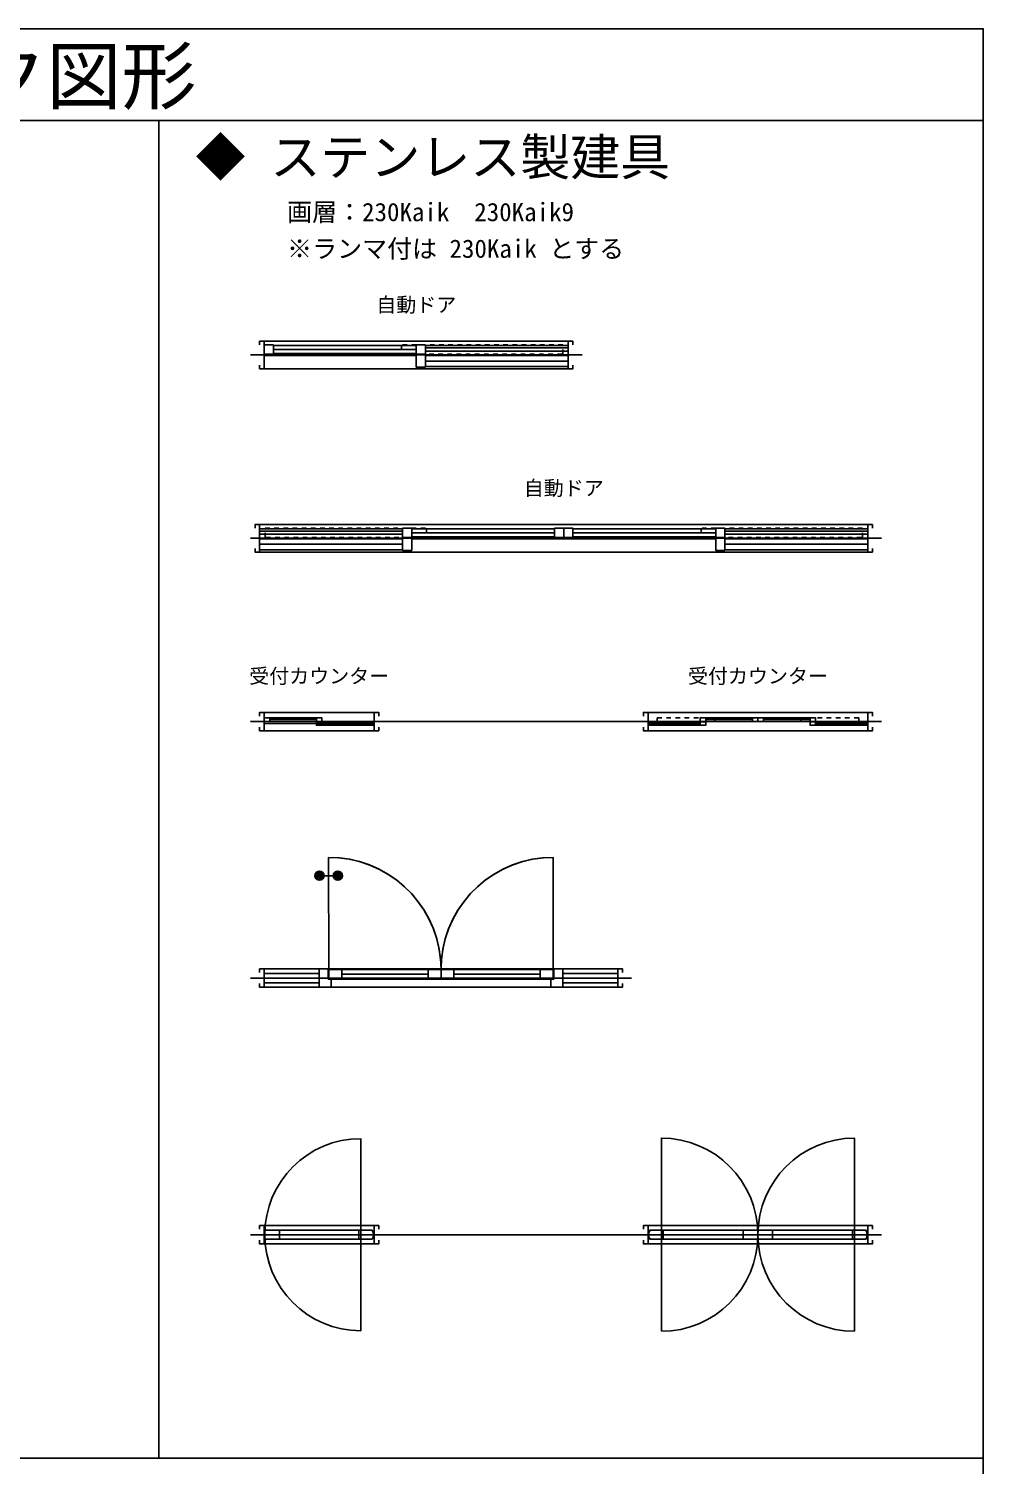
# Model space of a CAD drawing. Header units: millimetres. Extents: x -67913 to 128525, y -54442 to 63422.
# Drawn here: x -30550.5 to -30290, y -31076 to -30684.1 of the extents above; entities that cross this region are included whole.
import ezdxf
from ezdxf.enums import TextEntityAlignment as Align

# ---------------------------------------------------------------- set-up
doc = ezdxf.new("R2010")
doc.units = ezdxf.units.MM
doc.header["$LTSCALE"] = 500
doc.linetypes.add('DD1', pattern=[0.1, 0.05, -0.05])
doc.layers.get('0').update_dxf_attribs({"plot": 0})
for name, color, linetype in [('000Waku', 3, 'Continuous'), ('230Kaik', 7, 'Continuous'), ('330KattA9', 6, 'Continuous'), ('403Kaik', 5, 'Continuous')]:
    doc.layers.add(name, color=color, linetype=linetype)
doc.styles.add('ｺﾞｼｯｸ', font='MS Gothic.ttf')

# ---------------------------------------------------------------- blocks, each defined once
blk = doc.blocks.new('*U78')
at = {"color": 0, "linetype": 'ByBlock', "lineweight": -2}
blk.add_wipeout([(-1685, 140), (1685, 140), (1685, -10), (-1685, -10)], dxfattribs=at)
at = {"color": 5, "linetype": 'ByBlock', "lineweight": -2}
for p, q in [((-830, 117), (-50, 117)), ((830, 117), (50, 117)), ((-830, 73), (-50, 73)), ((830, 73), (50, 73))]:
    blk.add_line(p, q, dxfattribs=at)
at = {"color": 0, "linetype": 'ByBlock', "lineweight": -2}
for p, q in [((-830, 95), (-50, 95)), ((830, 95), (50, 95)), ((-880, 32), (-1660, 32)), ((880, 32), (1660, 32))]:
    blk.add_line(p, q, dxfattribs=at)
for points in [[(-1685, 120), (-1685, 140), (-1660, 140), (-1660, -10), (-1685, -10), (-1685, 10)], [(1685, 120), (1685, 140), (1660, 140), (1660, -10), (1685, -10), (1685, 10)]]:
    blk.add_lwpolyline(points, dxfattribs=at)
at = {"color": 6, "linetype": 'DD1', "lineweight": -2}
for points in [[(-1630, 120), (-750, 120), (-750, 70), (-1630, 70)], [(1630, 120), (750, 120), (750, 70), (1630, 70)]]:
    blk.add_lwpolyline(points, close=True, dxfattribs=at)
at = {"color": 0, "linetype": 'ByBlock', "lineweight": -2}
for points in [[(-880, 70), (-830, 70), (-830, 120), (-880, 120)], [(-50, 70), (0, 70), (0, 120), (-50, 120)], [(50, 70), (0, 70), (0, 120), (50, 120)], [(880, 70), (830, 70), (830, 120), (880, 120)], [(-880, -1), (-830, -1), (-830, 65), (-880, 65)], [(880, -1), (830, -1), (830, 65), (880, 65)]]:
    blk.add_lwpolyline(points, close=True, dxfattribs=at)
at = {"layer": '230Kaik', "color": 5}
for p, q in [((-880, 117), (-1660, 117)), ((-880, 103.5), (-1660, 103.5)), ((-880, 86.5), (-1660, 86.5)), ((880, 117), (1660, 117)), ((880, 103.5), (1660, 103.5)), ((880, 86.5), (1660, 86.5)), ((-880, 62), (-1660, 62)), ((-880, 2), (-1660, 2)), ((830, 62), (-830, 62)), ((880, 62), (1660, 62)), ((880, 2), (1660, 2))]:
    blk.add_line(p, q, dxfattribs=at)
at = {"layer": '403Kaik', "color": 5, "linetype": 'ByBlock', "lineweight": -2}
for p, q in [((-1660, 140), (1660, 140)), ((1660, -10), (-1660, -10))]:
    blk.add_line(p, q, dxfattribs=at)
blk = doc.blocks.new('*U79')
at = {"color": 0, "linetype": 'ByBlock', "lineweight": -2}
blk.add_wipeout([(-25, 140), (1685, 140), (1685, -10), (-25, -10)], dxfattribs=at)
at = {"color": 5, "linetype": 'ByBlock', "lineweight": -2}
for p, q in [((830, 117), (50, 117)), ((830, 73), (50, 73))]:
    blk.add_line(p, q, dxfattribs=at)
at = {"color": 0, "linetype": 'ByBlock', "lineweight": -2}
for p, q in [((830, 95), (50, 95)), ((880, 32), (1660, 32))]:
    blk.add_line(p, q, dxfattribs=at)
for points in [[(-25, 120), (-25, 140), (0, 140), (0, -10), (-25, -10), (-25, 10)], [(1685, 120), (1685, 140), (1660, 140), (1660, -10), (1685, -10), (1685, 10)]]:
    blk.add_lwpolyline(points, dxfattribs=at)
for points in [[(50, 70), (0, 70), (0, 120), (50, 120)], [(880, 70), (830, 70), (830, 120), (880, 120)], [(880, -1), (830, -1), (830, 65), (880, 65)]]:
    blk.add_lwpolyline(points, close=True, dxfattribs=at)
at = {"color": 6, "linetype": 'DD1', "lineweight": -2}
blk.add_lwpolyline([(1630, 120), (750, 120), (750, 70), (1630, 70)], close=True, dxfattribs=at)
at = {"layer": '230Kaik', "color": 5}
for p, q in [((880, 117), (1660, 117)), ((880, 103.5), (1660, 103.5)), ((880, 86.5), (1660, 86.5)), ((0, 62), (830, 62)), ((880, 62), (1660, 62)), ((880, 2), (1660, 2))]:
    blk.add_line(p, q, dxfattribs=at)
at = {"layer": '403Kaik', "color": 5, "linetype": 'ByBlock', "lineweight": -2}
for p, q in [((1660, 140), (0, 140)), ((0, -10), (1660, -10))]:
    blk.add_line(p, q, dxfattribs=at)
blk = doc.blocks.new('*U80')
at = {"color": 0, "linetype": 'ByBlock', "lineweight": -2}
blk.add_wipeout([(-625, 50), (625, 50), (625, -50), (-625, -50)], dxfattribs=at)
at = {"color": 5, "linetype": 'ByBlock', "lineweight": -2}
for p, q in [((-517, 25), (-80, 25)), ((517, 25), (80, 25)), ((-517, -25), (-80, -25)), ((517, -25), (80, -25))]:
    blk.add_line(p, q, dxfattribs=at)
at = {"color": 0, "linetype": 'ByBlock', "lineweight": -2}
for p, q in [((-517, 0), (-80, 0)), ((517, 0), (80, 0))]:
    blk.add_line(p, q, dxfattribs=at)
for points in [[(-625, 30), (-625, 50), (-600, 50), (-600, -50), (-625, -50), (-625, -30)], [(625, 30), (625, 50), (600, 50), (600, -50), (625, -50), (625, -30)]]:
    blk.add_lwpolyline(points, dxfattribs=at)
for points in [[(-517, 25), (-517, -25), (-589, -25, -0.320465), (-589, 25), (-517, 25)], [(517, 25), (517, -25), (589, -25, 0.320465), (589, 25), (517, 25)]]:
    blk.add_lwpolyline(points, format="xyb", dxfattribs=at)
for points in [[(-80, -25), (0, -25), (0, 25), (-80, 25)], [(80, -25), (0, -25), (0, 25), (80, 25)]]:
    blk.add_lwpolyline(points, close=True, dxfattribs=at)
at = {"layer": '330KattA9', "linetype": 'ByBlock', "lineweight": -2}
for points in [[(-527, -527), (-527, 527, -1), (-527, -527, 0)], [(527, -527), (527, 527, 1), (527, -527, 0)]]:
    blk.add_lwpolyline(points, format="xyb", dxfattribs=at)
at = {"layer": '403Kaik'}
for p, q in [((-600, 50), (600, 50)), ((-600, -50), (600, -50))]:
    blk.add_line(p, q, dxfattribs=at)
blk = doc.blocks.new('*U63')
at = {"color": 0, "linetype": 'ByBlock', "lineweight": -2}
blk.add_wipeout([(-25, 50), (625, 50), (625, -50), (-25, -50)], dxfattribs=at)
at = {"color": 5, "linetype": 'ByBlock', "lineweight": -2}
for p, q in [((517, 25), (83, 25)), ((517, -25), (83, -25))]:
    blk.add_line(p, q, dxfattribs=at)
at = {"color": 0, "linetype": 'ByBlock', "lineweight": -2}
blk.add_line((86, 0), (520, 0), dxfattribs=at)
for points in [[(-25, 30), (-25, 50), (0, 50), (0, -50), (-25, -50), (-25, -30)], [(625, 30), (625, 50), (600, 50), (600, -50), (625, -50), (625, -30)]]:
    blk.add_lwpolyline(points, dxfattribs=at)
blk.add_lwpolyline([(83, -25), (3, -25), (3, 25), (83, 25)], close=True, dxfattribs=at)
blk.add_lwpolyline([(517, 25), (517, -25), (589, -25, 0.320465), (589, 25), (517, 25)], format="xyb", dxfattribs=at)
at = {"layer": '330KattA9', "linetype": 'ByBlock', "lineweight": -2}
blk.add_lwpolyline([(527, -524), (527, 524, 1), (527, -524, 0)], format="xyb", dxfattribs=at)
at = {"layer": '403Kaik'}
for p, q in [((0, 50), (600, 50)), ((0, -50), (600, -50))]:
    blk.add_line(p, q, dxfattribs=at)
blk = doc.blocks.new('*U65')
at = {"color": 0, "linetype": 'ByBlock', "lineweight": -2}
blk.add_wipeout([(-25, 90), (625, 90), (625, -10), (-25, -10)], dxfattribs=at)
at = {"color": 5, "linetype": 'ByBlock', "lineweight": -2}
for p, q in [((285, 60), (30, 60)), ((285, 41), (30, 41)), ((570, 39), (315, 39)), ((570, 20), (315, 20))]:
    blk.add_line(p, q, dxfattribs=at)
at = {"color": 0, "linetype": 'ByBlock', "lineweight": -2}
for p, q in [((285, 50.5), (30, 50.5)), ((570, 29.5), (315, 29.5))]:
    blk.add_line(p, q, dxfattribs=at)
for points in [[(-25, 70), (-25, 90), (0, 90), (0, -10), (-25, -10), (-25, 10)], [(625, 70), (625, 90), (600, 90), (600, -10), (625, -10), (625, 10)]]:
    blk.add_lwpolyline(points, dxfattribs=at)
for points in [[(30, 41), (0, 41), (0, 60), (30, 60)], [(315, 41), (285, 41), (285, 60), (315, 60)], [(315, 20), (285, 20), (285, 39), (315, 39)], [(600, 20), (570, 20), (570, 39), (600, 39)]]:
    blk.add_lwpolyline(points, close=True, dxfattribs=at)
at = {"layer": '403Kaik', "color": 5, "linetype": 'ByBlock', "lineweight": -2}
for p, q in [((600, 90), (0, 90)), ((0, -10), (600, -10))]:
    blk.add_line(p, q, dxfattribs=at)
at = {"layer": '403Kaik', "color": 7, "linetype": 'ByBlock', "lineweight": -2}
blk.add_line((600, 29.5), (0, 29.5), dxfattribs=at)
for points in [[(-25, 70), (-25, 90), (0, 90), (0, -10), (-25, -10), (-25, 10)], [(625, 70), (625, 90), (600, 90), (600, -10), (625, -10), (625, 10)]]:
    blk.add_lwpolyline(points, dxfattribs=at)
blk = doc.blocks.new('*U67')
at = {"color": 0, "linetype": 'ByBlock', "lineweight": -2}
blk.add_wipeout([(-25, 90), (1225, 90), (1225, -10), (-25, -10)], dxfattribs=at)
at = {"color": 5, "linetype": 'ByBlock', "lineweight": -2}
for p, q in [((285, 39), (0, 39)), ((285, 20), (0, 20)), ((570, 60), (315, 60)), ((570, 41), (315, 41)), ((630, 60), (885, 60)), ((630, 41), (885, 41)), ((915, 39), (1200, 39)), ((915, 20), (1200, 20))]:
    blk.add_line(p, q, dxfattribs=at)
at = {"color": 0, "linetype": 'ByBlock', "lineweight": -2}
for p, q in [((285, 29.5), (0, 29.5)), ((570, 50.5), (315, 50.5)), ((630, 50.5), (885, 50.5)), ((915, 29.5), (1200, 29.5))]:
    blk.add_line(p, q, dxfattribs=at)
for points in [[(-25, 70), (-25, 90), (0, 90), (0, -10), (-25, -10), (-25, 10)], [(1225, 70), (1225, 90), (1200, 90), (1200, -10), (1225, -10), (1225, 10)]]:
    blk.add_lwpolyline(points, dxfattribs=at)
at = {"color": 6, "linetype": 'DD1'}
for points in [[(50, 60), (365, 60), (365, 41), (50, 41)], [(1150, 60), (835, 60), (835, 41), (1150, 41)]]:
    blk.add_lwpolyline(points, close=True, dxfattribs=at)
at = {"color": 0, "linetype": 'ByBlock', "lineweight": -2}
for points in [[(315, 60), (285, 60), (285, 41), (315, 41)], [(315, 39), (285, 39), (285, 20), (315, 20)], [(600, 60), (570, 60), (570, 41), (600, 41)], [(600, 60), (630, 60), (630, 41), (600, 41)], [(885, 60), (915, 60), (915, 41), (885, 41)], [(885, 39), (915, 39), (915, 20), (885, 20)]]:
    blk.add_lwpolyline(points, close=True, dxfattribs=at)
at = {"layer": '403Kaik', "color": 5, "linetype": 'ByBlock', "lineweight": -2}
for p, q in [((1200, 90), (0, 90)), ((0, -10), (1200, -10))]:
    blk.add_line(p, q, dxfattribs=at)
blk = doc.blocks.new('ステンレス90°両開きドア-両袖付（框扉）')
at = {"layer": '330KattA9'}
h = blk.add_hatch(color=256, dxfattribs=at)
edge = h.paths.add_edge_path()
edge.add_arc((-663.4, 559), 25, 270, 630)
h = blk.add_hatch(color=256, dxfattribs=at)
edge = h.paths.add_edge_path()
edge.add_arc((-563.4, 559), 25, 270, 630)
blk.add_line((-638.4, 559), (-588.4, 559), dxfattribs=at)
for centre in [(-663.4, 559), (-563.4, 559)]:
    blk.add_circle(centre, 25, dxfattribs=at)
for centre, start, end in [((-612, 47), 5, 90.13298), ((612, 47), 89.86702, 175)]:
    blk.add_arc(centre, 612, start, end, dxfattribs=at)
at = {"color": 0, "linetype": 'ByBlock', "lineweight": -2}
blk.add_wipeout([(-990, 50), (990, 50), (990, -50), (-990, -50)], dxfattribs=at)
for p, q in [((-965, 0), (-665, 0)), ((-542, 22), (-70, 22)), ((70, 22), (542, 22)), ((965, 0), (665, 0))]:
    blk.add_line(p, q, dxfattribs=at)
at = {"color": 5, "linetype": 'ByBlock', "lineweight": -2}
for p, q in [((-70, 47), (-542, 47)), ((542, 47), (70, 47)), ((-542, -3), (-70, -3)), ((70, -3), (542, -3))]:
    blk.add_line(p, q, dxfattribs=at)
at = {"color": 0, "linetype": 'ByBlock', "lineweight": -2}
for points in [[(-990, 30), (-990, 50), (-965, 50), (-965, -50), (-990, -50), (-990, -30)], [(-615, -6), (-600, -6), (-600, -50), (-665, -50), (-665, 50), (-615, 50), (-615, -6)], [(615, -6), (600, -6), (600, -50), (665, -50), (665, 50), (615, 50), (615, -6)], [(990, 30), (990, 50), (965, 50), (965, -50), (990, -50), (990, -30)]]:
    blk.add_lwpolyline(points, dxfattribs=at)
for points in [[(-612, 47), (-542, 47), (-542, -3), (-612, -3)], [(-70, 47), (0, 47), (0, -3), (-70, -3)], [(0, 47), (70, 47), (70, -3), (0, -3)], [(612, 47), (542, 47), (542, -3), (612, -3)]]:
    blk.add_lwpolyline(points, close=True, dxfattribs=at)
at = {"layer": '230Kaik', "color": 5, "linetype": 'ByBlock', "lineweight": -2}
for p, q in [((-965, 25), (-665, 25)), ((965, 25), (665, 25)), ((-965, -25), (-665, -25)), ((965, -25), (665, -25))]:
    blk.add_line(p, q, dxfattribs=at)
at = {"layer": '330KattA9'}
for p, q in [((-612, 47), (-613.4, 659)), ((612, 47), (612, 659))]:
    blk.add_line(p, q, dxfattribs=at)
for centre, start, end in [((-612, 47), 0.13298, 85), ((612, 47), 95, 179.86702)]:
    blk.add_arc(centre, 612, start, end, dxfattribs=at)
at = {"layer": '403Kaik', "color": 5, "linetype": 'ByBlock', "lineweight": -2}
for p, q in [((965, 50), (-965, 50)), ((-965, -50), (965, -50)), ((-600, -6), (600, -6))]:
    blk.add_line(p, q, dxfattribs=at)

msp = doc.modelspace()

# ---------------------------------------------------------------- linework, layer by layer
at = {"layer": '000Waku', "color": 7}
for points in [[(-30965, -30709.1422), (-30290, -30709.1422), (-30290, -30684.1422), (-30965, -30684.1422)], [(-30740, -30709.1422), (-30515, -30709.1422), (-30515, -31074.1422), (-30740, -31074.1422)], [(-30515, -30709.1422), (-30290, -30709.1422), (-30290, -31074.1422), (-30515, -31074.1422)], [(-30965, -31074.1422), (-30290, -31074.1422), (-30290, -31439.1422), (-30965, -31439.1422)]]:
    msp.add_lwpolyline(points, close=True, dxfattribs=at)

# ---------------------------------------------------------------- texts
at = {"layer": '000Waku', "color": 8, "style": 'ｺﾞｼｯｸ'}
for s, height, p in [('ダイナミックブロック図形', 15, (-30627.5, -30696.6422)), ('自動ドア', 4, (-30444.75, -30759.3971)), ('自動ドア', 4, (-30404.5, -30809.3971)), ('受付カウンター', 4, (-30471.25, -30860.6471)), ('受付カウンター', 4, (-30351.5, -30860.6471))]:
    msp.add_text(s, height=height, dxfattribs=at).set_placement(p, align=Align.MIDDLE)
for s, height, p in [('◆ ステンレス製建具', 10, (-30505, -30719.1422)), ('画層：230Kaik\u3000230Kaik9', 5, (-30480, -30734.1422)), ('※ランマ付は 230Kaik とする', 5, (-30480, -30744.1422))]:
    msp.add_text(s, height=height, dxfattribs=at).set_placement(p, align=Align.MIDDLE_LEFT)

# ---------------------------------------------------------------- next in the draw order: block references
at = {"layer": '230Kaik', "color": 0, "linetype": 'ByBlock', "lineweight": -2, "xscale": 0.05, "yscale": 0.05, "zscale": 0.05}
for name, p in [('*U79', (-30486.25, -30776.3971)), ('*U78', (-30404.5, -30826.3971)), ('*U65', (-30486.25, -30875.1471)), ('*U67', (-30381.5, -30875.1471)), ('ステンレス90°両開きドア-両袖付（框扉）', (-30438, -30943.1471)), ('*U63', (-30486.25, -31013.1471)), ('*U80', (-30351.5, -31013.1471))]:
    msp.add_blockref(name, p, dxfattribs=at)

# ---------------------------------------------------------------- next in the draw order: linework, layer by layer
for p, q in [((-30490, -30773.1471), (-30399.5, -30773.1471)), ((-30490, -30823.1471), (-30317.75, -30823.1471)), ((-30490, -30873.1471), (-30317.75, -30873.1471)), ((-30490, -30943.1471), (-30386, -30943.1471)), ((-30490, -31013.1471), (-30317.75, -31013.1471))]:
    msp.add_line(p, q)

doc.saveas('drawing.dxf')
